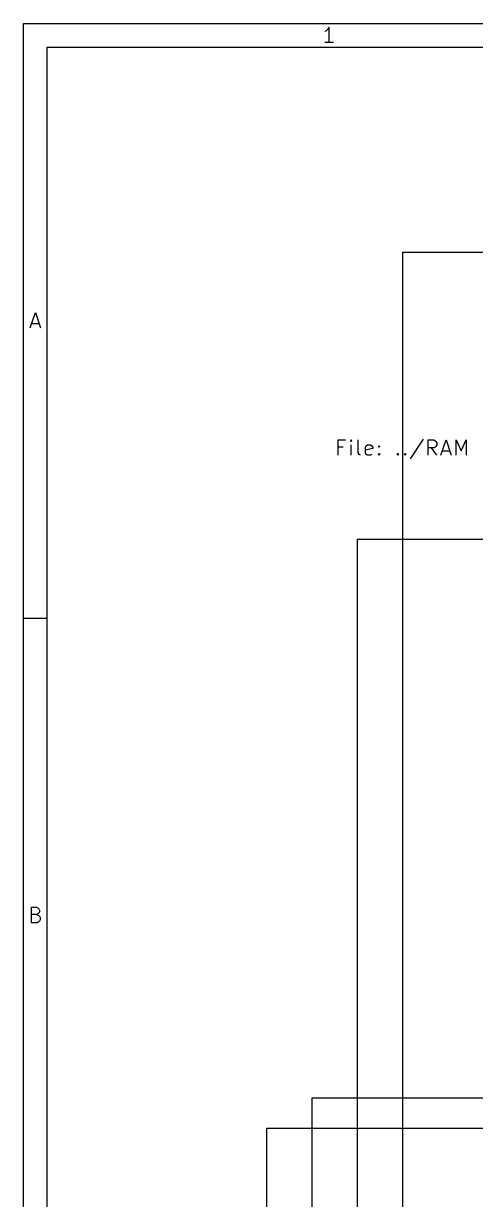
# Model space of a CAD drawing. Extents: x 0.4 to 11.3, y -16.1 to -0.4.
# Drawn here: x 0.394 to 1.891, y -4.286 to -0.394 of the extents above; entities that cross this region are included whole.
import ezdxf

# ---------------------------------------------------------------- set-up
doc = ezdxf.new("R2010")
doc.units = 0
doc.header["$MEASUREMENT"] = 0
for name, color, linetype in [('BROWN2', 54, 'CONTINUOUS'), ('GREEN3', 91, 'CONTINUOUS'), ('RED2', 1, 'CONTINUOUS')]:
    doc.layers.add(name, color=color, linetype=linetype)

msp = doc.modelspace()

# ---------------------------------------------------------------- linework, layer by layer
at = {"layer": 'BROWN2', "linetype": 'CONTINUOUS'}
for p, q in [((1.436, -1.8221), (1.436, -1.7721)), ((1.436, -1.7721), (1.4598, -1.7721)), ((1.4789, -1.7721), (1.4765, -1.7744)), ((1.4765, -1.7744), (1.4789, -1.7768)), ((1.4813, -1.7744), (1.4789, -1.7721)), ((1.4789, -1.7721), (1.4789, -1.7768)), ((1.4789, -1.7768), (1.4813, -1.7744)), ((1.4789, -1.8221), (1.4789, -1.7887)), ((1.5027, -1.8149), (1.5027, -1.7721)), ((1.5289, -1.7911), (1.5336, -1.7887)), ((1.5336, -1.7887), (1.5432, -1.7887)), ((1.5432, -1.7887), (1.5479, -1.7911)), ((1.717, -1.7697), (1.6741, -1.834)), ((1.7336, -1.8221), (1.7336, -1.7721)), ((1.7336, -1.7721), (1.7527, -1.7721)), ((1.7527, -1.7721), (1.7574, -1.7744)), ((1.7574, -1.7744), (1.7598, -1.7768)), ((1.7598, -1.7768), (1.7622, -1.7816)), ((1.7622, -1.7887), (1.7598, -1.7935)), ((1.7622, -1.7816), (1.7622, -1.7887)), ((1.7765, -1.8221), (1.7932, -1.7721)), ((1.7932, -1.7721), (1.8098, -1.8221)), ((1.8265, -1.8221), (1.8265, -1.7721)), ((1.8265, -1.7721), (1.8432, -1.8078)), ((1.8432, -1.8078), (1.8598, -1.7721)), ((1.8598, -1.7721), (1.8598, -1.8221)), ((1.4527, -1.7959), (1.436, -1.7959)), ((1.5051, -1.8197), (1.5027, -1.8149)), ((1.5098, -1.8221), (1.5051, -1.8197)), ((1.5265, -1.7959), (1.5289, -1.7911)), ((1.5265, -1.8149), (1.5265, -1.7959)), ((1.5503, -1.8006), (1.5265, -1.8054)), ((1.5289, -1.8197), (1.5265, -1.8149)), ((1.5336, -1.8221), (1.5289, -1.8197)), ((1.5432, -1.8221), (1.5336, -1.8221)), ((1.5479, -1.8197), (1.5432, -1.8221)), ((1.5479, -1.7911), (1.5503, -1.7959)), ((1.5503, -1.7959), (1.5503, -1.8006)), ((1.5694, -1.7935), (1.5717, -1.7911)), ((1.5717, -1.7959), (1.5694, -1.7935)), ((1.5694, -1.8197), (1.5717, -1.8173)), ((1.5717, -1.8221), (1.5694, -1.8197)), ((1.5717, -1.7911), (1.5741, -1.7935)), ((1.5717, -1.7911), (1.5717, -1.7959)), ((1.5741, -1.7935), (1.5717, -1.7959)), ((1.5717, -1.8173), (1.5741, -1.8197)), ((1.5717, -1.8173), (1.5717, -1.8221)), ((1.5741, -1.8197), (1.5717, -1.8221)), ((1.6313, -1.8197), (1.6336, -1.8173)), ((1.6336, -1.8221), (1.6313, -1.8197)), ((1.6336, -1.8173), (1.636, -1.8197)), ((1.6336, -1.8173), (1.6336, -1.8221)), ((1.636, -1.8197), (1.6336, -1.8221)), ((1.6551, -1.8197), (1.6574, -1.8173)), ((1.6574, -1.8221), (1.6551, -1.8197)), ((1.6574, -1.8173), (1.6598, -1.8197)), ((1.6574, -1.8173), (1.6574, -1.8221)), ((1.6598, -1.8197), (1.6574, -1.8221)), ((1.7527, -1.7982), (1.7336, -1.7982)), ((1.7622, -1.8221), (1.7455, -1.7982)), ((1.7574, -1.7959), (1.7527, -1.7982)), ((1.7598, -1.7935), (1.7574, -1.7959)), ((1.7813, -1.8078), (1.8051, -1.8078))]:
    msp.add_line(p, q, dxfattribs=at)
at = {"layer": 'GREEN3', "linetype": 'CONTINUOUS'}
for p, q in [((1.65, -8.75), (1.65, -1.15)), ((1.65, -1.15), (2.5, -1.15)), ((1.5, -8.85), (1.5, -2.1)), ((1.5, -2.1), (2.55, -2.1)), ((1.35, -8.95), (1.35, -3.95)), ((1.35, -3.95), (2.55, -3.95)), ((1.2, -9.05), (1.2, -4.05)), ((1.2, -4.05), (2.55, -4.05))]:
    msp.add_line(p, q, dxfattribs=at)
at = {"layer": 'RED2', "linetype": 'CONTINUOUS'}
for p, q in [((0.3937, -0.3937), (11.2993, -0.3937)), ((0.3937, -16.1413), (0.3937, -0.3937)), ((1.3965, -0.4174), (1.3916, -0.4199)), ((1.4013, -0.4126), (1.3965, -0.4174)), ((1.4062, -0.4053), (1.4013, -0.4126)), ((1.4062, -0.4564), (1.4062, -0.4053)), ((1.4208, -0.4564), (1.3916, -0.4564)), ((0.4724, -0.4724), (11.2206, -0.4724)), ((0.4724, -16.0626), (0.4724, -0.4724)), ((0.416, -1.4013), (0.4331, -1.3501)), ((0.4331, -1.3501), (0.4501, -1.4013)), ((0.4209, -1.3867), (0.4453, -1.3867)), ((0.3937, -2.3622), (0.4724, -2.3622)), ((0.4197, -3.3698), (0.4197, -3.3186)), ((0.4197, -3.3186), (0.4367, -3.3186)), ((0.4367, -3.343), (0.4197, -3.343)), ((0.4367, -3.3186), (0.4416, -3.3211)), ((0.4416, -3.3406), (0.4367, -3.343)), ((0.4367, -3.343), (0.444, -3.3455)), ((0.4416, -3.3211), (0.444, -3.3235)), ((0.444, -3.3381), (0.4416, -3.3406)), ((0.444, -3.3235), (0.4465, -3.3284)), ((0.4465, -3.3333), (0.444, -3.3381)), ((0.444, -3.3455), (0.4465, -3.3479)), ((0.4465, -3.3284), (0.4465, -3.3333)), ((0.4392, -3.3698), (0.4197, -3.3698)), ((0.444, -3.3674), (0.4392, -3.3698)), ((0.4465, -3.365), (0.444, -3.3674)), ((0.4465, -3.3479), (0.4489, -3.3528)), ((0.4489, -3.3601), (0.4465, -3.365)), ((0.4489, -3.3528), (0.4489, -3.3601))]:
    msp.add_line(p, q, dxfattribs=at)

doc.saveas('drawing.dxf')
